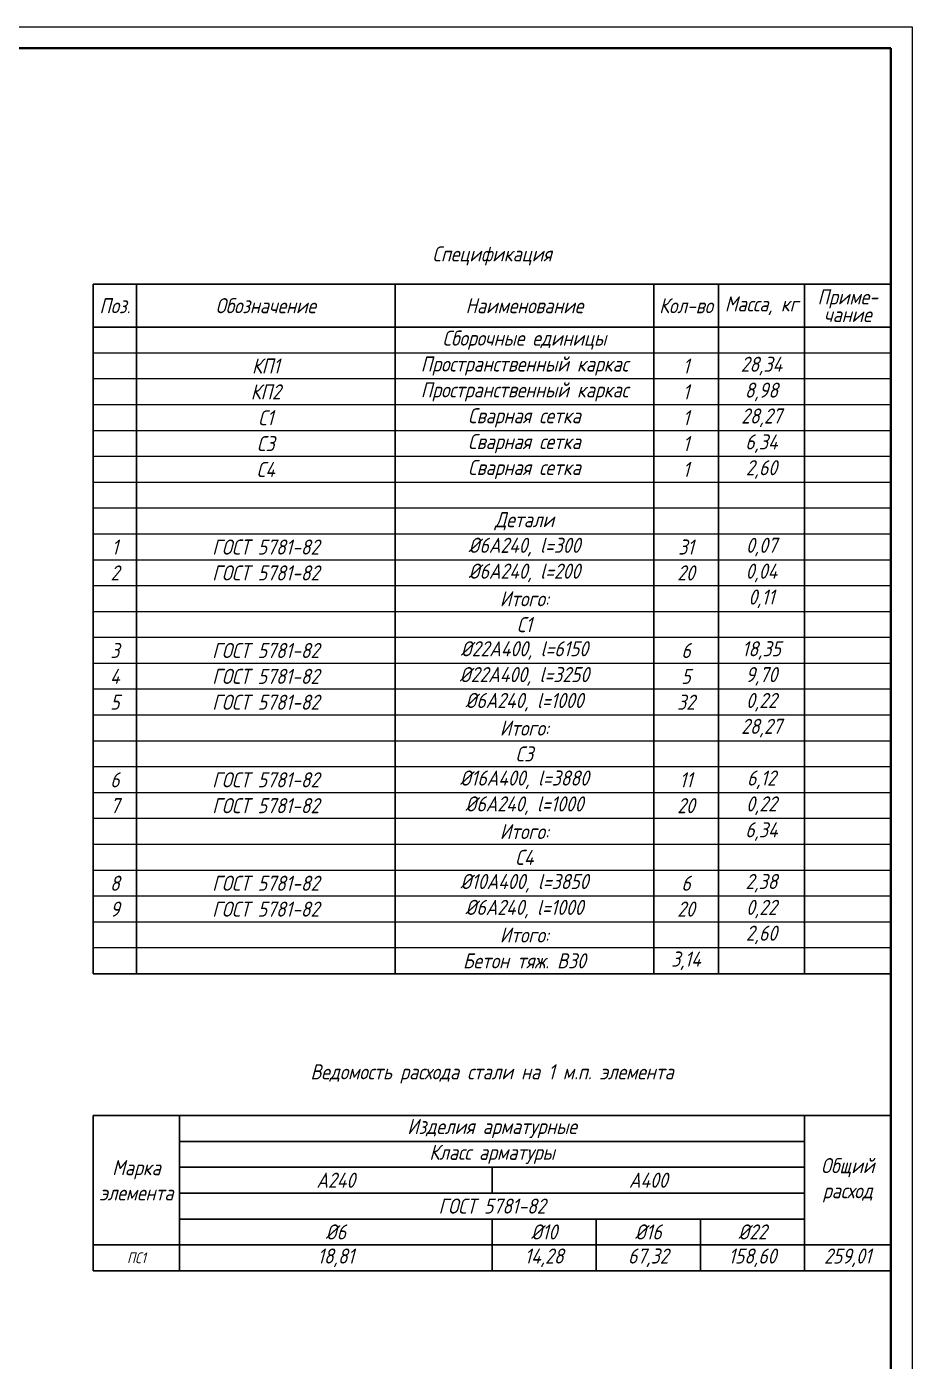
# Model space of a CAD drawing. Header units: millimetres. Extents: x -1004 to 900128, y -352756 to 107728.
# Drawn here: x 631549 to 652095, y -213948 to -182984 of the extents above; entities that cross this region are included whole.
import ezdxf

# ---------------------------------------------------------------- set-up
doc = ezdxf.new("R2010")
doc.units = ezdxf.units.MM
for name, color, linetype, lineweight in [('basic', 95, 'Continuous', 30), ('frame', 173, 'Continuous', 40), ('text', 13, 'Continuous', 20), ('thin', 153, 'Continuous', 18)]:
    doc.layers.add(name, color=color, linetype=linetype, lineweight=lineweight)
doc.styles.add('Structures', font='isocpeur.ttf', dxfattribs={"width": 0.85, "oblique": 15})

msp = doc.modelspace()

# ---------------------------------------------------------------- linework, layer by layer
at = {"layer": 'basic'}
for p, q in [((651594.508, -188957.044), (633094.508, -188957.044)), ((633094.508, -188957.044), (633094.508, -204957.044)), ((634094.508, -188957.044), (634094.508, -204957.044)), ((640094.508, -188957.044), (640094.508, -204957.044)), ((646094.508, -188957.044), (646094.508, -204957.044)), ((647594.508, -188957.044), (647594.508, -204957.044)), ((649594.508, -188957.044), (649594.508, -204957.044)), ((651594.508, -189957.044), (633094.508, -189957.044)), ((651594.508, -204957.044), (633094.508, -204957.044)), ((651594.508, -208247.044), (633094.508, -208247.044)), ((633094.508, -208247.044), (633094.508, -211847.044)), ((635094.508, -208247.044), (635094.508, -211847.044)), ((649594.508, -208247.044), (649594.508, -211847.044)), ((649594.508, -208847.044), (635094.508, -208847.044)), ((649594.508, -209447.044), (635094.508, -209447.044)), ((642344.508, -209447.044), (642344.508, -210047.044)), ((649594.508, -210047.044), (635094.508, -210047.044)), ((649594.508, -210647.044), (635094.508, -210647.044)), ((642344.508, -210647.044), (642344.508, -211847.044)), ((644760.508, -210647.044), (644760.508, -211847.044)), ((647177.508, -210647.044), (647177.508, -211847.044)), ((651594.508, -211247.044), (633094.508, -211247.044)), ((651594.508, -211847.044), (633094.508, -211847.044))]:
    msp.add_line(p, q, dxfattribs=at)
at = {"layer": 'frame'}
for p, q in [((594694.508, -183483.646), (651594.508, -183483.646)), ((651594.508, -183483.646), (651594.508, -224483.646))]:
    msp.add_line(p, q, dxfattribs=at)
at = {"layer": 'thin'}
for p, q in [((592694.508, -182983.646), (652094.508, -182983.646)), ((652094.508, -182983.646), (652094.508, -224983.646)), ((651594.508, -190557.044), (633094.508, -190557.044)), ((651594.508, -191157.044), (633094.508, -191157.044)), ((651594.508, -191757.044), (633094.508, -191757.044)), ((651594.508, -192357.044), (633094.508, -192357.044)), ((651594.508, -192957.044), (633094.508, -192957.044)), ((651594.508, -193557.044), (633094.508, -193557.044)), ((651594.508, -194157.044), (633094.508, -194157.044)), ((651594.508, -194757.044), (633094.508, -194757.044)), ((651594.508, -195357.044), (633094.508, -195357.044)), ((651594.508, -195957.044), (633094.508, -195957.044)), ((651594.508, -196557.044), (633094.508, -196557.044)), ((651594.508, -197157.044), (633094.508, -197157.044)), ((651594.508, -197757.044), (633094.508, -197757.044)), ((651594.508, -198357.044), (633094.508, -198357.044)), ((651594.508, -198957.044), (633094.508, -198957.044)), ((651594.508, -199557.044), (633094.508, -199557.044)), ((651594.508, -200157.044), (633094.508, -200157.044)), ((651594.508, -200757.044), (633094.508, -200757.044)), ((651594.508, -201357.044), (633094.508, -201357.044)), ((651594.508, -201957.044), (633094.508, -201957.044)), ((651594.508, -202557.044), (633094.508, -202557.044)), ((651594.508, -203157.044), (633094.508, -203157.044)), ((651594.508, -203757.044), (633094.508, -203757.044)), ((651594.508, -204357.044), (633094.508, -204357.044))]:
    msp.add_line(p, q, dxfattribs=at)

# ---------------------------------------------------------------- texts
at = {"layer": 'text', "attachment_point": 5, "style": 'Structures'}
for s, insert, char_height, width in [('Спецификация', (642344.508, -188301.817), 350, 5622.78125), ('\\pxsm0.7;Приме-\\Pчание', (650594.508, -189457.044), 350, 2000), ('Поз.', (633594.508, -189457.044), 350, 1000), ('Обозначение', (637094.508, -189457.044), 350, 6000), ('Наименование', (643094.508, -189457.044), 350, 6000), ('Кол-во', (646844.508, -189457.044), 350, 1500), ('Масса, кг', (648594.508, -189457.044), 350, 2000), ('Сборочные единицы', (643094.508, -190257.044), 350, 6000), ('КП1', (637094.508, -190857.044), 350, 6000), ('Пространственный каркас', (643094.508, -190857.044), 350, 6000), ('1', (646844.508, -190857.044), 350, 1500), ('28,34', (648594.508, -190857.044), 350, 2000), ('КП2', (637094.508, -191457.044), 350, 6000), ('Пространственный каркас', (643094.508, -191457.044), 350, 6000), ('1', (646844.508, -191457.044), 350, 1500), ('8,98', (648594.508, -191457.044), 350, 2000), ('С1', (637094.508, -192057.044), 350, 6000), ('Сварная сетка', (643094.508, -192057.044), 350, 6000), ('1', (646844.508, -192057.044), 350, 1500), ('28,27', (648594.508, -192057.044), 350, 2000), ('С3', (637094.508, -192657.044), 350, 6000), ('Сварная сетка', (643094.508, -192657.044), 350, 6000), ('1', (646844.508, -192657.044), 350, 1500), ('6,34', (648594.508, -192657.044), 350, 2000), ('С4', (637094.508, -193257.044), 350, 6000), ('Сварная сетка', (643094.508, -193257.044), 350, 6000), ('1', (646844.508, -193257.044), 350, 1500), ('2,60', (648594.508, -193257.044), 350, 2000), ('Детали', (643094.508, -194457.044), 350, 6000), ('1', (633594.508, -195057.044), 350, 1000), ('ГОСТ 5781-82', (637094.508, -195057.044), 350, 6000), ('%%C6А240, l=300', (643094.508, -195057.044), 350, 6000), ('31', (646844.508, -195057.044), 350, 1500), ('0,07', (648594.508, -195057.044), 350, 2000), ('2', (633594.508, -195657.044), 350, 1000), ('ГОСТ 5781-82', (637094.508, -195657.044), 350, 6000), ('%%C6А240, l=200', (643094.508, -195657.044), 350, 6000), ('20', (646844.508, -195657.044), 350, 1500), ('0,04', (648594.508, -195657.044), 350, 2000), ('Итого:', (643094.508, -196257.044), 350, 6000), ('0,11', (648594.508, -196257.044), 350, 2000), ('С1', (643094.508, -196857.044), 350, 6000), ('%%C22А400, l=6150', (643094.508, -197457.044), 350, 6000), ('18,35', (648594.508, -197457.044), 350, 2000), ('3', (633594.508, -197457.044), 350, 1000), ('ГОСТ 5781-82', (637094.508, -197457.044), 350, 6000), ('6', (646844.508, -197457.044), 350, 1500), ('%%C22А400, l=3250', (643094.508, -198057.044), 350, 6000), ('9,70', (648594.508, -198057.044), 350, 2000), ('4', (633594.508, -198057.044), 350, 1000), ('ГОСТ 5781-82', (637094.508, -198057.044), 350, 6000), ('5', (646844.508, -198057.044), 350, 1500), ('5', (633594.508, -198657.044), 350, 1000), ('ГОСТ 5781-82', (637094.508, -198657.044), 350, 6000), ('%%C6А240, l=1000', (643094.508, -198657.044), 350, 6000), ('32', (646844.508, -198657.044), 350, 1500), ('0,22', (648594.508, -198657.044), 350, 2000), ('Итого:', (643094.508, -199257.044), 350, 6000), ('28,27', (648594.508, -199257.044), 350, 2000), ('С3', (643094.508, -199857.044), 350, 6000), ('6', (633594.508, -200457.044), 350, 1000), ('ГОСТ 5781-82', (637094.508, -200457.044), 350, 6000), ('%%C16А400, l=3880', (643094.508, -200457.044), 350, 6000), ('11', (646844.508, -200457.044), 350, 1500), ('6,12', (648594.508, -200457.044), 350, 2000), ('7', (633594.508, -201057.044), 350, 1000), ('ГОСТ 5781-82', (637094.508, -201057.044), 350, 6000), ('%%C6А240, l=1000', (643094.508, -201057.044), 350, 6000), ('20', (646844.508, -201057.044), 350, 1500), ('0,22', (648594.508, -201057.044), 350, 2000), ('Итого:', (643094.508, -201657.044), 350, 6000), ('6,34', (648594.508, -201657.044), 350, 2000), ('С4', (643094.508, -202257.044), 350, 6000), ('8', (633594.508, -202857.044), 350, 1000), ('ГОСТ 5781-82', (637094.508, -202857.044), 350, 6000), ('%%C10А400, l=3850', (643094.508, -202857.044), 350, 6000), ('6', (646844.508, -202857.044), 350, 1500), ('2,38', (648594.508, -202857.044), 350, 2000), ('9', (633594.508, -203457.044), 350, 1000), ('ГОСТ 5781-82', (637094.508, -203457.044), 350, 6000), ('%%C6А240, l=1000', (643094.508, -203457.044), 350, 6000), ('20', (646844.508, -203457.044), 350, 1500), ('0,22', (648594.508, -203457.044), 350, 2000), ('Итого:', (643094.508, -204057.044), 350, 6000), ('2,60', (648594.508, -204057.044), 350, 2000), ('Бетон тяж. B30', (643094.508, -204657.044), 350, 6000), ('3,14', (646844.508, -204657.044), 350, 1500), ('Ведомость расхода стали на 1 м.п. элемента', (642344.508, -207279.527), 350, 9598.9197), ('Изделия арматурные', (642344.508, -208547.044), 350, 14500), ('Класс арматуры', (642344.508, -209147.044), 350, 14500), ('Марка элемента', (634094.508, -209747.044), 350, 2000), ('Общий расход', (650594.508, -209747.044), 350, 2000), ('А240', (638719.508, -209747.044), 350, 7250), ('А400', (645969.508, -209747.044), 350, 7250), ('ГОСТ 5781-82', (642344.508, -210347.044), 350, 14500), ('%%C6', (638719.508, -210947.044), 350, 7250), ('%%C10', (643552.508, -210947.044), 350, 2416), ('%%C16', (645968.508, -210947.044), 350, 2416), ('%%C22', (648385.508, -210947.044), 350, 2416), ('ПС1', (634094.508, -211547.044), 250, 2000), ('18,81', (638719.508, -211547.044), 350, 7250), ('14,28', (643552.508, -211547.044), 350, 2416), ('67,32', (645968.508, -211547.044), 350, 2416), ('158,60', (648385.508, -211547.044), 350, 2416), ('259,01', (650594.508, -211547.044), 350, 2000)]:
    msp.add_mtext(s, dxfattribs=dict(at, insert=insert, char_height=char_height, width=width))

doc.saveas('drawing.dxf')
